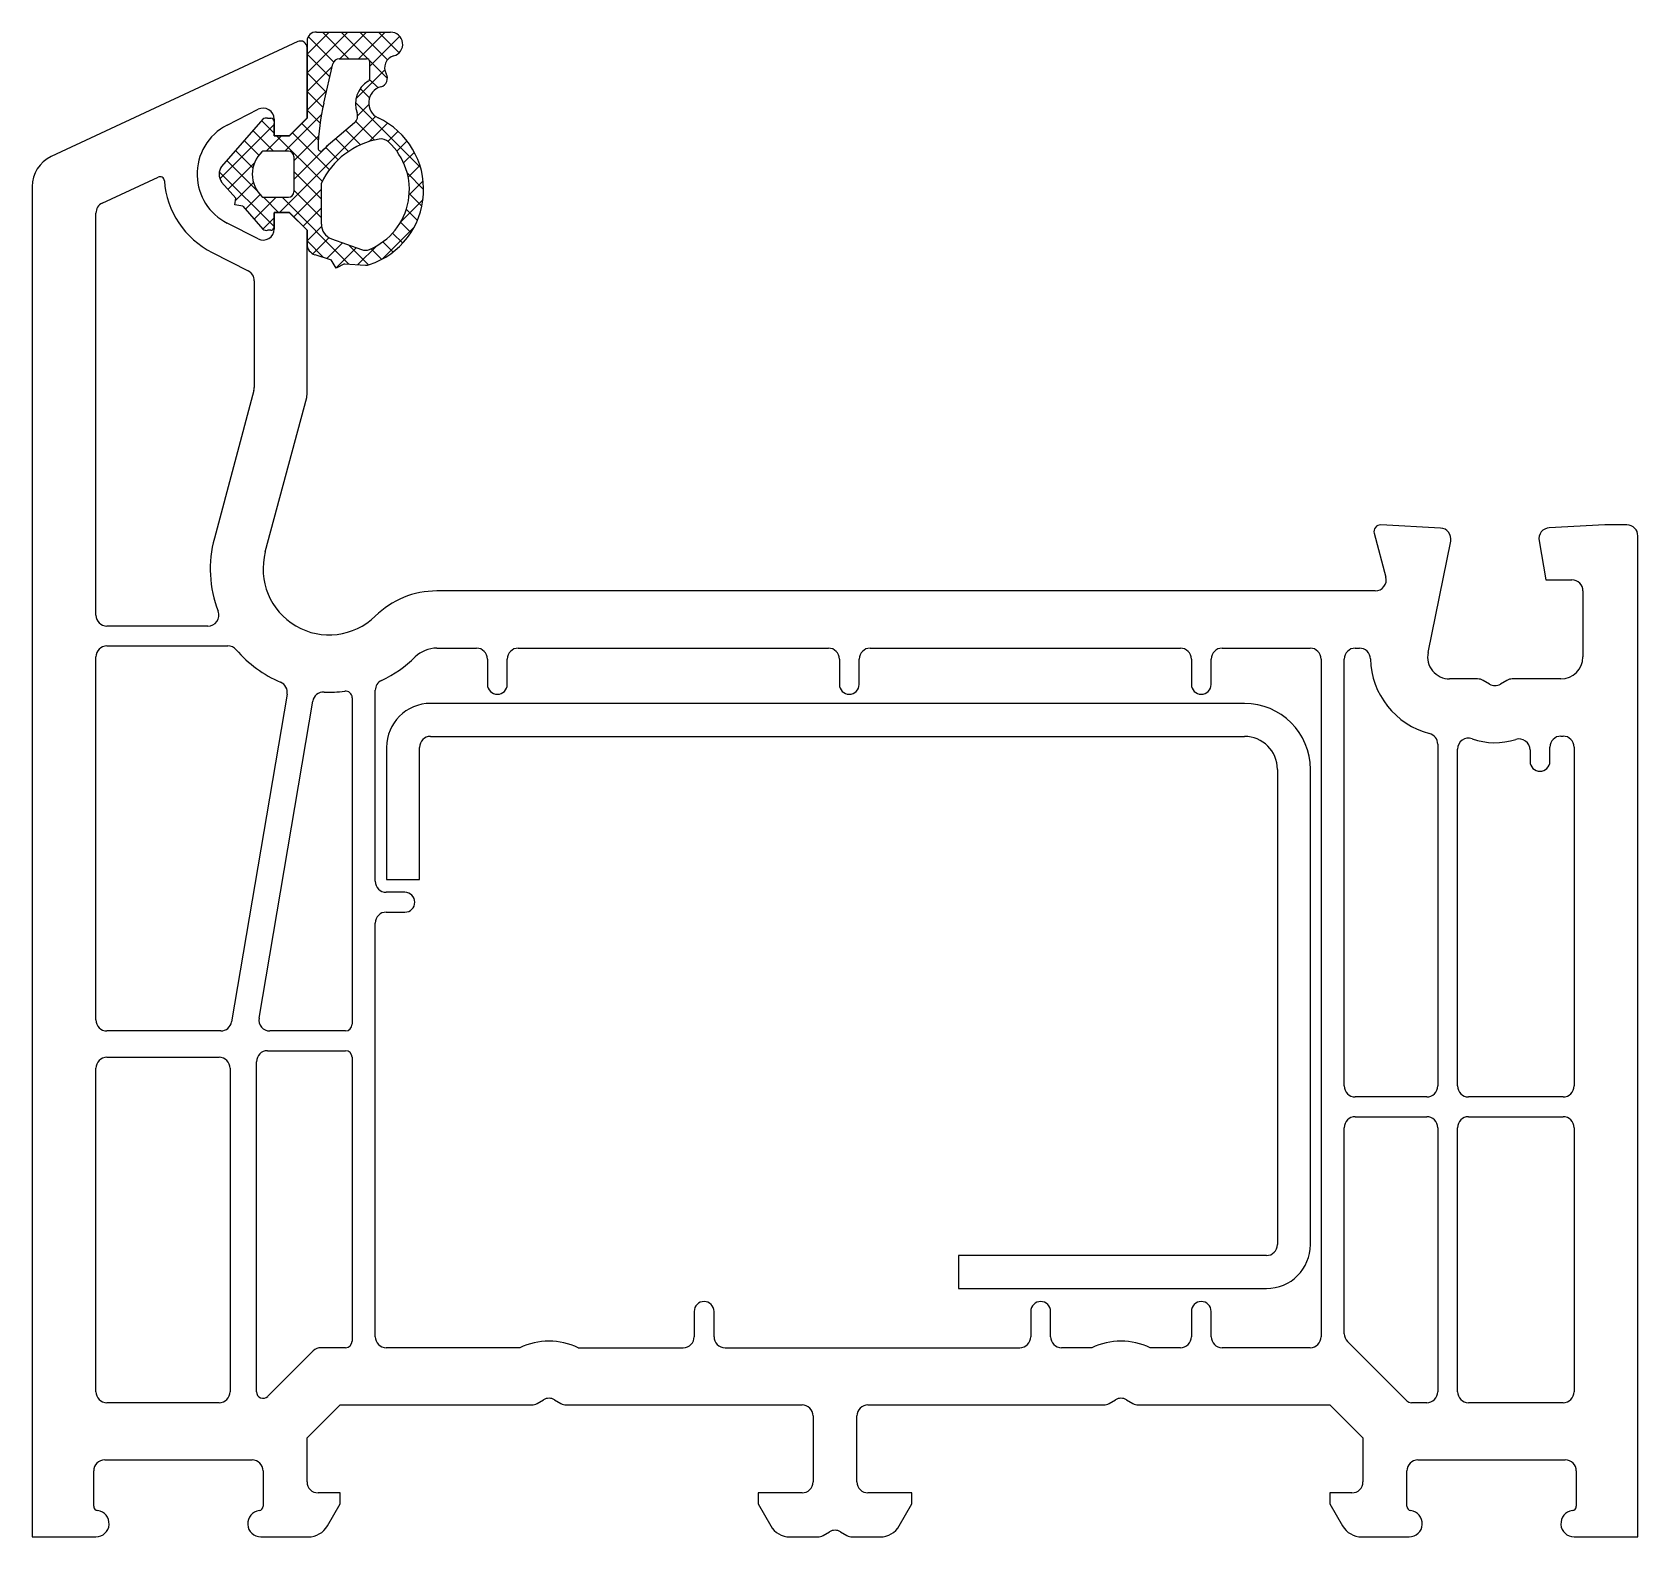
# Model space of a CAD drawing. Extents: x 0 to 73, y 0 to 68.4.
import ezdxf

# ---------------------------------------------------------------- set-up
doc = ezdxf.new("R2010")
doc.units = 0
doc.header["$MEASUREMENT"] = 0
doc.layers.get('0').update_dxf_attribs({"linetype": 'CONTINUOUS'})

msp = doc.modelspace()

# ---------------------------------------------------------------- linework, layer by layer
for p, q in [((12.073, 67.971), (0.866, 62.745)), ((12.5, 64.499), (12.5, 67.699)), ((8.865, 64.177), (10.273, 64.894)), ((11, 64.449), (11, 63.699)), ((11.7, 63.699), (12.5, 64.499)), ((11, 63.699), (11.7, 63.699)), ((0, 61.385), (0, 0)), ((3.189, 60.628), (5.728, 61.812)), ((2.9, 41.9), (2.9, 60.175)), ((11.7, 60.199), (11, 60.199)), ((11, 60.199), (11, 59.449)), ((12.5, 59.399), (11.7, 60.199)), ((10.273, 59.004), (8.865, 59.721)), ((12.5, 51.925), (12.5, 59.399)), ((8.184, 58.385), (9.827, 57.547)), ((10.1, 57.102), (10.1, 52.241)), ((10.083, 52.111), (8.284, 45.398)), ((10.602, 44.776), (12.483, 51.795)), ((64.026, 45.858), (61.316, 46)), ((71.497, 46), (68.974, 45.868)), ((72.5, 46), (71.497, 46)), ((61.01, 45.622), (61.544, 43.629)), ((68.508, 45.282), (68.822, 43.5)), ((73, 0), (73, 45.5)), ((63.461, 40.199), (64.49, 45.259)), ((68.822, 43.5), (70, 43.5)), ((61.061, 43), (18.399, 43)), ((70.5, 43), (70.5, 40)), ((7.986, 41.4), (3.4, 41.4)), ((3.4, 40.5), (8.895, 40.5)), ((18.399, 40.4), (20.2, 40.4)), ((22.1, 40.4), (36.2, 40.4)), ((38.1, 40.4), (52.2, 40.4)), ((54.1, 40.4), (58.1, 40.4)), ((60.15, 40.4), (60.342, 40.4)), ((2.9, 23.499), (2.9, 40)), ((20.7, 39.9), (20.7, 38.75)), ((21.6, 38.75), (21.6, 39.9)), ((36.7, 39.9), (36.7, 38.75)), ((37.6, 38.75), (37.6, 39.9)), ((52.7, 39.9), (52.7, 38.75)), ((53.6, 38.75), (53.6, 39.9)), ((58.6, 39.9), (58.6, 9.1)), ((59.65, 20.5), (59.65, 39.9)), ((65.712, 39), (64.441, 39)), ((66.25, 38.767), (65.962, 38.933)), ((67.038, 38.933), (66.75, 38.767)), ((69.5, 39), (67.288, 39)), ((11.594, 38.308), (9.071, 23.415)), ((10.316, 23.583), (12.757, 37.989)), ((14.55, 38.148), (14.55, 23.299)), ((15.6, 29.8), (15.6, 38.482)), ((63.9, 36.034), (63.9, 20.5)), ((64.8, 20.5), (64.8, 35.806)), ((68.1, 35.772), (68.1, 35.25)), ((69, 35.25), (69, 35.9)), ((69.5, 36.4), (69.6, 36.4)), ((69.6, 36.4), (69.6, 36.4)), ((70.1, 35.9), (70.1, 20.5)), ((16.95, 29.3), (16.1, 29.3)), ((15.6, 9.1), (15.6, 27.9)), ((16.1, 28.4), (16.95, 28.4)), ((8.578, 22.999), (3.4, 22.999)), ((14.25, 22.999), (10.809, 22.999)), ((10.7, 22.099), (14.25, 22.099)), ((2.9, 6.6), (2.9, 21.299)), ((3.4, 21.799), (8.5, 21.799)), ((9, 21.299), (9, 6.6)), ((10.2, 6.601), (10.2, 21.599)), ((14.55, 21.799), (14.55, 8.9)), ((63.4, 20), (60.15, 20)), ((69.6, 20), (65.3, 20)), ((60.15, 19.1), (63.4, 19.1)), ((65.3, 19.1), (69.6, 19.1)), ((59.65, 9.234), (59.65, 18.6)), ((63.9, 18.6), (63.9, 6.6)), ((64.8, 6.6), (64.8, 18.6)), ((70.1, 18.6), (70.1, 6.6)), ((30.1, 10.25), (30.1, 9.1)), ((31, 9.1), (31, 10.25)), ((45.4, 10.25), (45.4, 9.1)), ((46.3, 9.1), (46.3, 10.25)), ((52.7, 10.25), (52.7, 9.1)), ((53.6, 9.1), (53.6, 10.25)), ((62.489, 6.188), (59.796, 8.881)), ((12.777, 8.454), (10.712, 6.389)), ((14.25, 8.6), (13.13, 8.6)), ((22.17, 8.6), (16.1, 8.6)), ((24.83, 8.6), (29.6, 8.6)), ((31.5, 8.6), (44.9, 8.6)), ((48.17, 8.6), (46.8, 8.6)), ((52.2, 8.6), (50.83, 8.6)), ((58.1, 8.6), (54.1, 8.6)), ((8.5, 6.1), (3.4, 6.1)), ((12.5, 4.5), (14, 6)), ((14, 6), (22.712, 6)), ((22.962, 6.067), (23.25, 6.233)), ((23.75, 6.233), (24.038, 6.067)), ((24.288, 6), (35, 6)), ((38, 6), (48.712, 6)), ((48.962, 6.067), (49.25, 6.233)), ((49.75, 6.233), (50.038, 6.067)), ((50.288, 6), (59, 6)), ((59, 6), (60.5, 4.5)), ((63.4, 6.1), (62.701, 6.1)), ((69.6, 6.1), (65.3, 6.1)), ((35.5, 5.5), (35.5, 2.5)), ((37.5, 2.5), (37.5, 5.5)), ((12.5, 2.5), (12.5, 4.5)), ((60.5, 4.5), (60.5, 2.5)), ((2.8, 1.394), (2.8, 3)), ((3.3, 3.5), (10, 3.5)), ((10.5, 3), (10.5, 1.394)), ((62.5, 1.394), (62.5, 3)), ((63, 3.5), (69.7, 3.5)), ((70.2, 3), (70.2, 1.394)), ((14, 2), (13, 2)), ((13.423, 0.5), (14, 1.5)), ((14, 1.5), (14, 2)), ((35, 2), (33, 2)), ((33, 2), (33, 1.5)), ((33, 1.5), (33.577, 0.5)), ((40, 2), (38, 2)), ((39.423, 0.5), (40, 1.5)), ((40, 1.5), (40, 2)), ((60, 2), (59, 2)), ((59, 2), (59, 1.5)), ((59, 1.5), (59.577, 0.5)), ((0, 0), (2.9, 0)), ((10.4, 0), (12.557, 0)), ((34.443, 0), (35.712, 0)), ((35.962, 0.067), (36.25, 0.233)), ((36.75, 0.233), (37.038, 0.067)), ((37.288, 0), (38.557, 0)), ((60.443, 0), (62.6, 0)), ((70.1, 0), (73, 0))]:
    msp.add_line(p, q)
at = {"color": 7}
for p, q in [((14.353, 68.401), (12.5, 66.548)), ((13.504, 68.401), (12.5, 67.397)), ((12.5, 68), (12.5, 64.494)), ((13.704, 67.046), (12.552, 68.199)), ((12.928, 68.401), (16.297, 68.401)), ((14.405, 67.194), (13.198, 68.401)), ((15.201, 68.401), (13.994, 67.194)), ((15.272, 67.175), (14.046, 68.401)), ((16.05, 68.401), (14.842, 67.194)), ((16.153, 67.143), (14.895, 68.401)), ((16.711, 68.213), (15.35, 66.853)), ((16.684, 67.461), (15.743, 68.401)), ((13.533, 66.369), (12.5, 67.402)), ((13.962, 67.194), (15.2, 67.194)), ((13.642, 66.842), (12.5, 65.7)), ((13.374, 65.679), (12.5, 66.553)), ((13.257, 65.174), (13.67, 66.961)), ((16.031, 66.685), (14.723, 65.377)), ((16.153, 66.294), (15.332, 67.116)), ((15.35, 66.298), (15.35, 67.044)), ((13.388, 65.739), (12.5, 64.851)), ((13.216, 64.989), (12.5, 65.705)), ((15.335, 65.415), (14.918, 65.833)), ((15.729, 65.87), (15.344, 66.255)), ((17.66, 62.242), (14.701, 65.201)), ((15.304, 65.11), (14.8, 64.605)), ((10.486, 64.441), (8.616, 62.299)), ((11, 63.811), (10.432, 64.379)), ((10.7, 64.494), (10.85, 64.494)), ((11, 64.344), (11, 64.244)), ((11, 63.694), (11, 64.244)), ((15.616, 64.573), (11.237, 60.194)), ((13.152, 64.654), (11.491, 62.994)), ((11.7, 63.694), (12.5, 64.494)), ((13.017, 63.491), (12.257, 64.251)), ((13.091, 64.265), (12.5, 64.856)), ((14.658, 64.282), (13.562, 63.356)), ((15.559, 63.494), (14.714, 64.339)), ((16.159, 64.267), (15.319, 63.427)), ((11, 64.2), (8.537, 61.737)), ((10.968, 62.994), (10.036, 63.926)), ((11.342, 63.694), (10.642, 62.994)), ((11, 63.694), (11.7, 63.694)), ((13.189, 61.622), (11.117, 63.694)), ((13.514, 62.145), (11.833, 63.827)), ((13.03, 63.684), (11.9, 62.554)), ((14.382, 62.975), (13.8, 63.557)), ((14.926, 63.278), (14.26, 63.945)), ((16.637, 63.897), (16.176, 63.436)), ((10.038, 62.228), (9.245, 63.02)), ((10.309, 62.805), (9.641, 63.473)), ((11.65, 62.994), (10.528, 62.994)), ((13.473, 63.279), (11.9, 61.706)), ((13.912, 62.596), (13.346, 63.162)), ((17.043, 63.455), (16.579, 62.991)), ((17.377, 62.94), (16.891, 62.455)), ((11, 59.568), (8.511, 62.057)), ((10.246, 61.17), (8.85, 62.567)), ((10.113, 62.464), (8.906, 61.257)), ((11.9, 62.744), (11.9, 61.144)), ((13.15, 60.812), (11.9, 62.062)), ((17.629, 62.343), (17.096, 61.81)), ((8.616, 61.589), (9.258, 60.854)), ((10.063, 61.565), (9.241, 60.744)), ((13.15, 59.669), (13.15, 61.542)), ((17.8, 61.253), (17.052, 62.002)), ((17.778, 61.644), (17.14, 61.006)), ((9.211, 60.544), (9.258, 60.854)), ((10.362, 61.017), (9.697, 60.351)), ((11.088, 60.894), (10.092, 59.898)), ((11.223, 60.194), (10.523, 60.894)), ((10.528, 60.894), (11.65, 60.894)), ((14.404, 57.861), (11.371, 60.894)), ((13.15, 61.259), (11.893, 60.001)), ((13.15, 59.964), (11.9, 61.214)), ((17.771, 60.788), (16.755, 59.773)), ((17.719, 60.486), (17.144, 61.061)), ((9.576, 60.489), (9.211, 60.544)), ((9.576, 60.489), (10.486, 59.446)), ((11, 59.957), (10.488, 59.445)), ((11, 59.644), (11, 60.194)), ((11.7, 60.194), (11, 60.194)), ((12.5, 59.394), (11.7, 60.194)), ((13.15, 60.41), (12.317, 59.577)), ((17.514, 59.842), (17.009, 60.347)), ((10.85, 59.394), (10.7, 59.394)), ((11, 59.644), (11, 59.544)), ((13.157, 59.569), (12.5, 58.912)), ((12.5, 59.394), (12.5, 58.764)), ((17.368, 59.537), (15.91, 58.079)), ((16.849, 58.81), (16.389, 59.27)), ((17.22, 59.288), (16.748, 59.76)), ((13.253, 58.164), (12.5, 58.917)), ((13.5, 59.063), (12.761, 58.325)), ((14.113, 58.828), (13.403, 58.118)), ((13.611, 59.011), (14.972, 58.515)), ((14.735, 58.602), (13.816, 57.683)), ((15.294, 57.82), (14.384, 58.729)), ((15.674, 58.692), (14.814, 57.832)), ((15.893, 58.07), (15.407, 58.555)), ((16.407, 58.403), (15.943, 58.867)), ((12.854, 58.286), (13.6, 58.058)), ((13.825, 57.668), (13.6, 58.058)), ((14.196, 57.875), (13.825, 57.668)), ((14.196, 57.875), (15.15, 57.809))]:
    msp.add_line(p, q, dxfattribs=at)
at = {"color": 5}
for p, q in [((55.113, 37.889), (18.113, 37.889)), ((16.113, 35.889), (16.113, 29.889)), ((17.613, 29.889), (17.613, 35.889)), ((18.113, 36.389), (55.113, 36.389)), ((56.613, 34.889), (56.613, 13.289)), ((58.113, 13.289), (58.113, 34.889)), ((16.113, 29.889), (17.613, 29.889)), ((56.113, 12.789), (42.113, 12.789)), ((42.113, 12.789), (42.113, 11.289)), ((42.113, 11.289), (56.113, 11.289))]:
    msp.add_line(p, q, dxfattribs=at)
for centre, radius, start, end in [((12.2, 67.699), 0.3, 0, 115), ((10.5, 64.449), 0.5, 0, 117.01175), ((10, 61.949), 2.5, 117.01175, 181.67831), ((1.5, 61.385), 1.5, 115, 180), ((5.812, 61.631), 0.2, 4.34461, 115), ((10, 61.949), 4, 184.34461, 242.98825), ((10, 61.949), 2.5, 181.67831, 242.98825), ((3.4, 60.175), 0.5, 115, 180), ((10.5, 59.449), 0.5, 242.98825, 360), ((9.6, 57.102), 0.5, 0, 62.98825), ((9.6, 52.241), 0.5, 345, 0), ((12, 51.925), 0.5, 345, 0), ((61.3, 45.7), 0.3, 87, 195), ((72.5, 45.5), 0.5, 0, 90), ((13.5, 44), 5.4, 165, 200.85059), ((64, 45.358), 0.5, 348.5, 87), ((69, 45.368), 0.5, 93, 190), ((13.5, 44), 3, 165, 314.41531), ((61.061, 43.5), 0.5, 270, 15), ((70, 43), 0.5, 360, 90), ((18.399, 39), 4, 90, 134.41531), ((3.4, 41.9), 0.5, 180, 270), ((7.986, 41.9), 0.5, 270, 20.85059), ((3.4, 40), 0.5, 90, 180), ((8.895, 40), 0.5, 40.97561, 90), ((13.5, 44), 5.6, 220.97561, 246.8456), ((18.399, 39), 1.4, 90, 134.41531), ((20.2, 39.9), 0.5, 0, 90), ((22.1, 39.9), 0.5, 90, 180), ((36.2, 39.9), 0.5, 0, 90), ((38.1, 39.9), 0.5, 90, 180), ((52.2, 39.9), 0.5, 0, 90), ((54.1, 39.9), 0.5, 90, 180), ((58.1, 39.9), 0.5, 0, 90), ((60.15, 39.9), 0.5, 90, 180), ((60.342, 39.9), 0.5, 1.3976, 90), ((64.441, 40), 1, 168.5, 270), ((13.5, 44), 5.6, 295.22851, 314.41531), ((64.441, 40), 3.6, 181.3976, 255.29741), ((69.5, 40), 1, 270, 360), ((11.101, 38.391), 0.5, 350.38144, 66.8456), ((16.1, 38.482), 0.5, 115.22851, 180), ((21.15, 38.75), 0.45, 180, 0), ((37.15, 38.75), 0.45, 180, 0), ((53.15, 38.75), 0.45, 180, 0), ((65.712, 38.5), 0.5, 60, 90), ((66.5, 39.2), 0.5, 240, 300), ((67.288, 38.5), 0.5, 90, 120), ((13.25, 37.905), 0.5, 87.65473, 170.38144), ((13.5, 44), 5.6, 267.65473, 277.30312), ((14.25, 38.148), 0.3, 360, 97.30312), ((63.4, 36.034), 0.5, 0, 75.29741), ((65.3, 35.806), 0.5, 70.52878, 180), ((66.5, 39.2), 3.1, 250.52878, 287.79159), ((67.6, 35.772), 0.5, 0, 107.79159), ((69.5, 35.9), 0.5, 90, 180), ((69.6, 35.9), 0.5, 0, 90), ((68.55, 35.25), 0.45, 180, 0), ((16.1, 29.8), 0.5, 180, 270), ((16.95, 28.85), 0.45, 270, 90), ((16.1, 27.9), 0.5, 90, 180), ((3.4, 23.499), 0.5, 180, 270), ((8.578, 23.499), 0.5, 270, 350.38144), ((10.809, 23.499), 0.5, 170.38144, 270), ((14.25, 23.299), 0.3, 270, 0), ((10.7, 21.599), 0.5, 90, 180), ((14.25, 21.799), 0.3, 360, 90), ((3.4, 21.299), 0.5, 90, 180), ((8.5, 21.299), 0.5, 0, 90), ((60.15, 20.5), 0.5, 180, 270), ((63.4, 20.5), 0.5, 270, 0), ((65.3, 20.5), 0.5, 180, 270), ((69.6, 20.5), 0.5, 270, 0), ((60.15, 18.6), 0.5, 90, 180), ((63.4, 18.6), 0.5, 0, 90), ((65.3, 18.6), 0.5, 90, 180), ((69.6, 18.6), 0.5, 0, 90), ((30.55, 10.25), 0.45, 360, 180), ((45.85, 10.25), 0.45, 360, 180), ((53.15, 10.25), 0.45, 0, 180), ((14.25, 8.9), 0.3, 270, 0), ((16.1, 9.1), 0.5, 180, 270), ((23.5, 5.8), 3.1, 64.58538, 115.41462), ((29.6, 9.1), 0.5, 270, 360), ((31.5, 9.1), 0.5, 180, 270), ((44.9, 9.1), 0.5, 270, 360), ((46.8, 9.1), 0.5, 180, 270), ((49.5, 5.8), 3.1, 64.58538, 115.41462), ((52.2, 9.1), 0.5, 270, 0), ((54.1, 9.1), 0.5, 180, 270), ((58.1, 9.1), 0.5, 270, 0), ((60.15, 9.234), 0.5, 180, 225), ((13.13, 8.1), 0.5, 90, 135), ((3.4, 6.6), 0.5, 180, 270), ((8.5, 6.6), 0.5, 270, 0), ((10.5, 6.601), 0.3, 180, 315), ((63.4, 6.6), 0.5, 270, 0), ((65.3, 6.6), 0.5, 180, 270), ((69.6, 6.6), 0.5, 270, 0), ((22.712, 6.5), 0.5, 270, 300), ((23.5, 5.8), 0.5, 60, 120), ((24.288, 6.5), 0.5, 240, 270), ((35, 5.5), 0.5, 0, 90), ((38, 5.5), 0.5, 90, 180), ((48.712, 6.5), 0.5, 270, 300), ((49.5, 5.8), 0.5, 60, 120), ((50.288, 6.5), 0.5, 240, 270), ((62.701, 6.4), 0.3, 225, 270), ((3.3, 3), 0.5, 90, 180), ((10, 3), 0.5, 0, 90), ((63, 3), 0.5, 90, 180), ((69.7, 3), 0.5, 0, 90), ((13, 2.5), 0.5, 180, 270), ((35, 2.5), 0.5, 270, 360), ((38, 2.5), 0.5, 180, 270), ((60, 2.5), 0.5, 270, 360), ((3, 1.394), 0.2, 180, 262.81975), ((2.9, 0.6), 0.6, 270, 82.81975), ((10.4, 0.6), 0.6, 97.18025, 270), ((10.3, 1.394), 0.2, 277.18025, 0), ((62.7, 1.394), 0.2, 180, 262.81975), ((62.6, 0.6), 0.6, 270, 82.81975), ((70.1, 0.6), 0.6, 97.18025, 270), ((70, 1.394), 0.2, 277.18025, 360), ((12.557, 1), 1, 270, 330), ((34.443, 1), 1, 210, 270), ((35.712, 0.5), 0.5, 270, 300), ((36.5, -0.2), 0.5, 60, 120), ((37.288, 0.5), 0.5, 240, 270), ((38.557, 1), 1, 270, 330), ((60.443, 1), 1, 210, 270)]:
    msp.add_arc(centre, radius, start, end)
at = {"color": 7}
for centre, radius, start, end in [((12.901, 68.001), 0.401, 86.1392, 180.1392), ((16.297, 67.851), 0.55, 284.50955, 90), ((13.962, 66.894), 0.3, 90, 167.04443), ((15.2, 67.044), 0.15, 0, 90), ((16.572, 66.786), 0.55, 104.44183, 210.57725), ((15.753, 66.304), 0.4, 285.22588, 30.45394), ((15.9, 65.144), 1.2, 121.23293, 200.34971), ((15.2, 66.298), 0.15, 301.23293, 0), ((16.056, 65.188), 0.756, 105.17992, 244.72562), ((23, 62.92), 10, 166.97778, 178.84593), ((10.65, 64.235), 0.263, 79.05932, 128.47963), ((10.85, 64.344), 0.15, 0, 90), ((14.4, 64.587), 0.4, 310.19439, 20.40735), ((14.2, 61.247), 3.6, 288.50195, 64.78974), ((16.4, 59.994), 3.6, 99.99127, 154.52563), ((15.862, 63.047), 0.5, 47.27888, 99.9913), ((11.5, 61.894), 1.5, 134.75326, 178.08976), ((10.528, 62.874), 0.12, 90, 134.75329), ((11.65, 62.744), 0.25, 0, 90), ((13.127, 63.119), 0.125, 178.84589, 316.21853), ((16.4, 59.994), 4.4, 130.16815, 136.32323), ((14.2, 61.247), 2.95, 292.61396, 47.27885), ((9.1, 61.944), 0.6, 143.75072, 216.24928), ((11.5, 61.994), 1.5, 181.91021, 225.24671), ((10.528, 61.014), 0.12, 225.24686, 270.00015), ((11.65, 61.144), 0.25, 270, 0), ((10.65, 59.653), 0.263, 231.52037, 280.94068), ((10.85, 59.544), 0.15, 270, 0), ((13.85, 59.669), 0.7, 180, 250), ((13, 58.764), 0.5, 180, 253), ((15.143, 58.985), 0.5, 250.06445, 292.5547), ((15.184, 58.307), 0.5, 266.02338, 288.42241)]:
    msp.add_arc(centre, radius, start, end, dxfattribs=at)
at = {"color": 5}
for centre, radius, start, end in [((18.113, 35.889), 2, 90, 180), ((55.113, 34.889), 3, 0, 90), ((18.113, 35.889), 0.5, 90, 180), ((55.113, 34.889), 1.5, 360, 90), ((56.113, 13.289), 0.5, 270, 0), ((56.113, 13.289), 2, 270, 0)]:
    msp.add_arc(centre, radius, start, end, dxfattribs=at)

doc.saveas('drawing.dxf')
